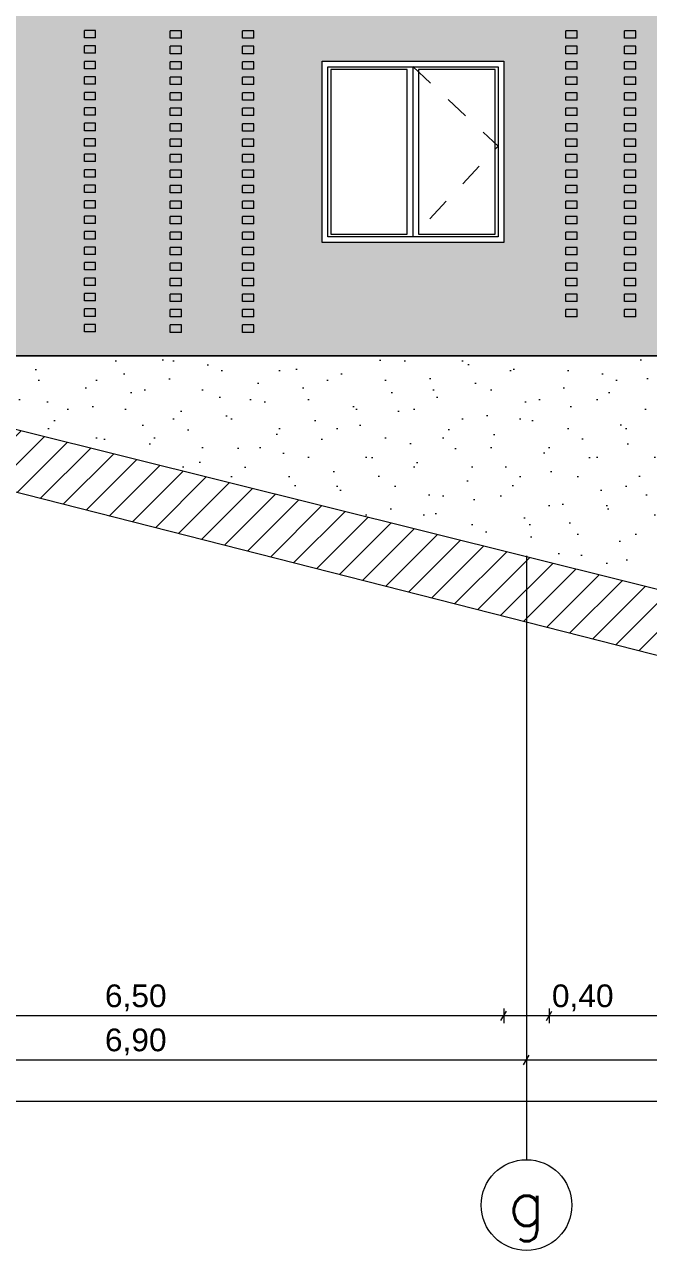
# Model space of a CAD drawing. Header units: metres. Extents: x 476297 to 476657, y 4620828 to 4621206.
# Drawn here: x 476555.9 to 476561.4, y 4621021.18 to 4621031.99 of the extents above; entities that cross this region are included whole.
import ezdxf

# ---------------------------------------------------------------- set-up
doc = ezdxf.new("R2010")
doc.units = ezdxf.units.M
doc.header["$MEASUREMENT"] = 0
doc.set_wipeout_variables(frame=1)
doc.linetypes.add('Dashed', pattern=[0.423333, 0.211667, -0.211667])
doc.linetypes.add('Wipeout_Contour', pattern=[1, 0, -1])
for name, color, linetype in [('0_Pen_No__42_Pen_No__250', 7, 'Continuous'), ('0_Pen_No__7', 7, 'Continuous'), ('2D Drafting - General_Pen_No__7', 7, 'Continuous'), ('a-iataki_Pen_No__5_Pen_No__5', 7, 'Continuous'), ('New2D Drafting - General_Pen_No__30_Pen_No__9_Pen_No__9', 7, 'Continuous'), ('New2D Drafting - General_Pen_No__7', 7, 'Continuous'), ('NewStructural - Bearing', 7, 'Continuous'), ('Structural - Bearing_Pen_No__7_Pen_No__7', 7, 'Continuous'), ('zoma', 7, 'Continuous'), ('zoma_Pen_No__5', 7, 'Continuous')]:
    doc.layers.add(name, color=color, linetype=linetype)
doc.styles.add('GENERATED_STYLE_2', font='arial.ttf')
doc.dimstyles.new('GENERATED_STYLE__1', dxfattribs={"dimtxt": 0.2, "dimasz": 0.064421, "dimexe": 0.18, "dimexo": 0.003, "dimgap": 0.09, "dimtad": 1, "dimtih": 1, "dimtoh": 1, "dimzin": 0, "dimdsep": 46, "dimtxsty": 'GENERATED_STYLE_2', "dimblk": 'ARROWHEAD_2', "dimblk1": 'ARROWHEAD_2', "dimblk2": 'ARROWHEAD_2', "dimcen": 0.09, "dimclrd": 142, "dimclre": 142, "dimclrt": 142, "dimadec": 0, "dimazin": 0, "dimtfac": 1, "dimtdec": 4, "dimtmove": 0, "dimatfit": 3, "dimfxl": 1, "dimtolj": 1, "dimtzin": 0, "dimarcsym": 0})

# ---------------------------------------------------------------- blocks, each defined once
blk = doc.blocks.new('*D17', base_point=(476844.527, 4621385.791))
at = {"layer": 'zoma', "color": 142, "linetype": 'Continuous', "lineweight": 0, "transparency": 16777216}
for p, q in [((476560.301, 4621022.815), (476560.35, 4621022.9)), ((476560.326, 4621022.921), (476560.326, 4621022.794)), ((476563.801, 4621022.815), (476563.85, 4621022.9)), ((476563.826, 4621022.921), (476563.826, 4621022.794)), ((476563.826, 4621022.858), (476560.326, 4621022.858))]:
    blk.add_line(p, q, dxfattribs=at)
at = {"layer": 'zoma', "color": 142, "lineweight": 0, "transparency": 16777216, "insert": (476561.81, 4621022.898), "char_height": 0.2, "attachment_point": 7, "style": 'GENERATED_STYLE_2'}
blk.add_mtext('\\A1;{\\pql;\\fArial CYR|b0|i0|c204|p34;3,50}', dxfattribs=at)
blk = doc.blocks.new('ARROWHEAD_2')
at = {"color": 0, "linetype": 'Continuous', "lineweight": 0}
for p, q in [((0, 0), (-1, 0)), ((-0.38, -0.66), (0.38, 0.66))]:
    blk.add_line(p, q, dxfattribs=at)
blk = doc.blocks.new('*D18', base_point=(476844.527, 4621385.791))
at = {"layer": 'zoma', "color": 142, "linetype": 'Continuous', "lineweight": 0, "transparency": 16777216}
for p, q in [((476553.45, 4621022.9), (476553.401, 4621022.815)), ((476553.426, 4621022.921), (476553.426, 4621022.794)), ((476560.301, 4621022.815), (476560.35, 4621022.9)), ((476560.326, 4621022.921), (476560.326, 4621022.794)), ((476553.426, 4621022.858), (476553.384, 4621022.858)), ((476560.326, 4621022.858), (476553.426, 4621022.858))]:
    blk.add_line(p, q, dxfattribs=at)
at = {"layer": 'zoma', "color": 142, "lineweight": 0, "transparency": 16777216, "insert": (476556.61, 4621022.898), "char_height": 0.2, "attachment_point": 7, "style": 'GENERATED_STYLE_2'}
blk.add_mtext('\\A1;{\\pql;\\fArial CYR|b0|i0|c204|p34;6,90}', dxfattribs=at)
blk = doc.blocks.new('*D22', base_point=(476844.527, 4621385.791))
at = {"layer": 'zoma', "color": 142, "linetype": 'Continuous', "lineweight": 0, "transparency": 16777216}
for p, q in [((476560.526, 4621023.311), (476560.526, 4621023.184)), ((476563.626, 4621023.311), (476563.626, 4621023.184)), ((476560.501, 4621023.205), (476560.55, 4621023.29)), ((476563.626, 4621023.247), (476560.526, 4621023.247)), ((476563.602, 4621023.205), (476563.651, 4621023.29))]:
    blk.add_line(p, q, dxfattribs=at)
at = {"layer": 'zoma', "color": 142, "lineweight": 0, "transparency": 16777216, "char_height": 0.2, "attachment_point": 7, "style": 'GENERATED_STYLE_2'}
for s, insert in [('\\A1;{\\pql;\\fArial CYR|b0|i0|c204|p34;0,40}', (476560.55, 4621023.287)), ('\\A1;{\\pql;\\fArial CYR|b0|i0|c204|p34;3,10}', (476561.81, 4621023.287))]:
    blk.add_mtext(s, dxfattribs=dict(at, insert=insert))
blk = doc.blocks.new('*D23', base_point=(476844.527, 4621385.791))
at = {"layer": 'zoma', "color": 142, "linetype": 'Continuous', "lineweight": 0, "transparency": 16777216}
for p, q in [((476560.126, 4621023.311), (476560.126, 4621023.184)), ((476560.526, 4621023.311), (476560.526, 4621023.184)), ((476560.101, 4621023.205), (476560.15, 4621023.29)), ((476560.526, 4621023.247), (476560.126, 4621023.247)), ((476560.501, 4621023.205), (476560.55, 4621023.29))]:
    blk.add_line(p, q, dxfattribs=at)
blk = doc.blocks.new('*D24', base_point=(476844.527, 4621385.791))
at = {"layer": 'zoma', "color": 142, "linetype": 'Continuous', "lineweight": 0, "transparency": 16777216}
for p, q in [((476553.626, 4621023.311), (476553.626, 4621023.184)), ((476560.126, 4621023.311), (476560.126, 4621023.184)), ((476553.601, 4621023.205), (476553.65, 4621023.29)), ((476560.126, 4621023.247), (476553.626, 4621023.247)), ((476560.101, 4621023.205), (476560.15, 4621023.29))]:
    blk.add_line(p, q, dxfattribs=at)
at = {"layer": 'zoma', "color": 142, "lineweight": 0, "transparency": 16777216, "insert": (476556.61, 4621023.287), "char_height": 0.2, "attachment_point": 7, "style": 'GENERATED_STYLE_2'}
blk.add_mtext('\\A1;{\\pql;\\fArial CYR|b0|i0|c204|p34;6,50}', dxfattribs=at)
blk = doc.blocks.new('*D27', base_point=(476844.527, 4621385.791))
at = {"layer": 'zoma', "color": 142, "linetype": 'Continuous', "lineweight": 0, "transparency": 16777216}
for p, q in [((476553.18, 4621022.537), (476553.131, 4621022.452)), ((476553.155, 4621022.431), (476553.155, 4621022.558)), ((476570.901, 4621022.452), (476570.95, 4621022.537)), ((476570.925, 4621022.431), (476570.925, 4621022.558)), ((476553.114, 4621022.495), (476553.155, 4621022.495)), ((476553.155, 4621022.495), (476570.925, 4621022.495)), ((476570.925, 4621022.495), (476570.967, 4621022.495))]:
    blk.add_line(p, q, dxfattribs=at)
at = {"layer": 'zoma', "color": 142, "lineweight": 0, "transparency": 16777216, "insert": (476561.698, 4621022.535), "char_height": 0.2, "attachment_point": 7, "style": 'GENERATED_STYLE_2'}
blk.add_mtext('\\A1;{\\pql;\\fArial CYR|b0|i0|c204|p34;17,77}', dxfattribs=at)

msp = doc.modelspace()

# ---------------------------------------------------------------- linework, layer by layer
at = {"layer": '0_Pen_No__42_Pen_No__250', "color": 144, "linetype": 'Continuous', "lineweight": 0}
msp.add_circle((476560.326, 4621021.579), 0.4, dxfattribs=at)
at = {"layer": '0_Pen_No__7', "color": 7, "linetype": 'Continuous', "lineweight": 0, "flags": 128}
msp.add_lwpolyline([(476558.525, 4621031.666), (476560.125, 4621031.666), (476560.125, 4621030.066), (476558.525, 4621030.066)], close=True, dxfattribs=at)
at = {"layer": '2D Drafting - General_Pen_No__7', "color": 7, "linetype": 'Dashed', "lineweight": 0, "flags": 128}
msp.add_lwpolyline([(476559.325, 4621031.617), (476560.075, 4621030.917), (476559.325, 4621030.116)], dxfattribs=at)
at = {"layer": 'New2D Drafting - General_Pen_No__30_Pen_No__9_Pen_No__9', "color": 7, "linetype": 'Continuous', "lineweight": 0, "flags": 128}
msp.add_lwpolyline([(476558.525, 4621031.666), (476560.125, 4621031.666), (476560.125, 4621030.066), (476558.525, 4621030.066)], close=True, dxfattribs=at)
at = {"layer": 'NewStructural - Bearing', "color": 7, "linetype": 'Continuous', "lineweight": 0}
for p, q in [((476556.429, 4621031.871), (476556.429, 4621031.936)), ((476556.528, 4621031.936), (476556.429, 4621031.936)), ((476556.528, 4621031.871), (476556.429, 4621031.871)), ((476556.528, 4621031.871), (476556.528, 4621031.936)), ((476557.184, 4621031.868), (476557.184, 4621031.933)), ((476557.284, 4621031.933), (476557.184, 4621031.933)), ((476557.284, 4621031.868), (476557.184, 4621031.868)), ((476557.284, 4621031.868), (476557.284, 4621031.933)), ((476557.822, 4621031.868), (476557.822, 4621031.933)), ((476557.922, 4621031.933), (476557.822, 4621031.933)), ((476557.922, 4621031.868), (476557.822, 4621031.868)), ((476557.922, 4621031.868), (476557.922, 4621031.933)), ((476560.674, 4621031.868), (476560.674, 4621031.933)), ((476560.774, 4621031.933), (476560.674, 4621031.933)), ((476560.774, 4621031.868), (476560.674, 4621031.868)), ((476560.774, 4621031.868), (476560.774, 4621031.933)), ((476561.189, 4621031.868), (476561.189, 4621031.933)), ((476561.289, 4621031.933), (476561.189, 4621031.933)), ((476561.289, 4621031.868), (476561.189, 4621031.868)), ((476561.289, 4621031.868), (476561.289, 4621031.933)), ((476556.429, 4621031.735), (476556.429, 4621031.8)), ((476556.528, 4621031.8), (476556.429, 4621031.8)), ((476556.528, 4621031.735), (476556.429, 4621031.735)), ((476556.528, 4621031.735), (476556.528, 4621031.8)), ((476557.184, 4621031.731), (476557.184, 4621031.796)), ((476557.284, 4621031.796), (476557.184, 4621031.796)), ((476557.284, 4621031.731), (476557.184, 4621031.731)), ((476557.284, 4621031.731), (476557.284, 4621031.796)), ((476557.822, 4621031.731), (476557.822, 4621031.796)), ((476557.922, 4621031.796), (476557.822, 4621031.796)), ((476557.922, 4621031.731), (476557.822, 4621031.731)), ((476557.922, 4621031.731), (476557.922, 4621031.796)), ((476560.674, 4621031.731), (476560.674, 4621031.796)), ((476560.774, 4621031.796), (476560.674, 4621031.796)), ((476560.774, 4621031.731), (476560.674, 4621031.731)), ((476560.774, 4621031.731), (476560.774, 4621031.796)), ((476561.189, 4621031.731), (476561.189, 4621031.796)), ((476561.289, 4621031.796), (476561.189, 4621031.796)), ((476561.289, 4621031.731), (476561.189, 4621031.731)), ((476561.289, 4621031.731), (476561.289, 4621031.796)), ((476556.429, 4621031.598), (476556.429, 4621031.663)), ((476556.528, 4621031.663), (476556.429, 4621031.663)), ((476556.528, 4621031.598), (476556.528, 4621031.663)), ((476557.184, 4621031.595), (476557.184, 4621031.66)), ((476557.284, 4621031.66), (476557.184, 4621031.66)), ((476557.284, 4621031.595), (476557.284, 4621031.66)), ((476557.822, 4621031.595), (476557.822, 4621031.66)), ((476557.922, 4621031.66), (476557.822, 4621031.66)), ((476557.922, 4621031.595), (476557.922, 4621031.66)), ((476560.674, 4621031.595), (476560.674, 4621031.66)), ((476560.774, 4621031.66), (476560.674, 4621031.66)), ((476560.774, 4621031.595), (476560.774, 4621031.66)), ((476561.189, 4621031.595), (476561.189, 4621031.66)), ((476561.289, 4621031.66), (476561.189, 4621031.66)), ((476561.289, 4621031.595), (476561.289, 4621031.66)), ((476556.528, 4621031.598), (476556.429, 4621031.598)), ((476556.429, 4621031.462), (476556.429, 4621031.527)), ((476556.528, 4621031.527), (476556.429, 4621031.527)), ((476556.528, 4621031.462), (476556.528, 4621031.527)), ((476557.284, 4621031.595), (476557.184, 4621031.595)), ((476557.184, 4621031.458), (476557.184, 4621031.523)), ((476557.284, 4621031.523), (476557.184, 4621031.523)), ((476557.284, 4621031.458), (476557.284, 4621031.523)), ((476557.922, 4621031.595), (476557.822, 4621031.595)), ((476557.822, 4621031.458), (476557.822, 4621031.523)), ((476557.922, 4621031.523), (476557.822, 4621031.523)), ((476557.922, 4621031.458), (476557.922, 4621031.523)), ((476560.774, 4621031.595), (476560.674, 4621031.595)), ((476560.674, 4621031.458), (476560.674, 4621031.523)), ((476560.774, 4621031.523), (476560.674, 4621031.523)), ((476560.774, 4621031.458), (476560.774, 4621031.523)), ((476561.289, 4621031.595), (476561.189, 4621031.595)), ((476561.189, 4621031.458), (476561.189, 4621031.523)), ((476561.289, 4621031.523), (476561.189, 4621031.523)), ((476561.289, 4621031.458), (476561.289, 4621031.523)), ((476556.528, 4621031.462), (476556.429, 4621031.462)), ((476557.284, 4621031.458), (476557.184, 4621031.458)), ((476557.922, 4621031.458), (476557.822, 4621031.458)), ((476560.774, 4621031.458), (476560.674, 4621031.458)), ((476561.289, 4621031.458), (476561.189, 4621031.458)), ((476556.429, 4621031.325), (476556.429, 4621031.39)), ((476556.528, 4621031.39), (476556.429, 4621031.39)), ((476556.528, 4621031.325), (476556.429, 4621031.325)), ((476556.528, 4621031.325), (476556.528, 4621031.39)), ((476557.184, 4621031.322), (476557.184, 4621031.387)), ((476557.284, 4621031.387), (476557.184, 4621031.387)), ((476557.284, 4621031.322), (476557.184, 4621031.322)), ((476557.284, 4621031.322), (476557.284, 4621031.387)), ((476557.822, 4621031.322), (476557.822, 4621031.387)), ((476557.922, 4621031.387), (476557.822, 4621031.387)), ((476557.922, 4621031.322), (476557.822, 4621031.322)), ((476557.922, 4621031.322), (476557.922, 4621031.387)), ((476560.674, 4621031.322), (476560.674, 4621031.387)), ((476560.774, 4621031.387), (476560.674, 4621031.387)), ((476560.774, 4621031.322), (476560.674, 4621031.322)), ((476560.774, 4621031.322), (476560.774, 4621031.387)), ((476561.189, 4621031.322), (476561.189, 4621031.387)), ((476561.289, 4621031.387), (476561.189, 4621031.387)), ((476561.289, 4621031.322), (476561.189, 4621031.322)), ((476561.289, 4621031.322), (476561.289, 4621031.387)), ((476556.429, 4621031.189), (476556.429, 4621031.254)), ((476556.528, 4621031.254), (476556.429, 4621031.254)), ((476556.528, 4621031.189), (476556.429, 4621031.189)), ((476556.528, 4621031.189), (476556.528, 4621031.254)), ((476557.184, 4621031.185), (476557.184, 4621031.25)), ((476557.284, 4621031.25), (476557.184, 4621031.25)), ((476557.284, 4621031.185), (476557.184, 4621031.185)), ((476557.284, 4621031.185), (476557.284, 4621031.25)), ((476557.822, 4621031.185), (476557.822, 4621031.25)), ((476557.922, 4621031.25), (476557.822, 4621031.25)), ((476557.922, 4621031.185), (476557.822, 4621031.185)), ((476557.922, 4621031.185), (476557.922, 4621031.25)), ((476560.674, 4621031.185), (476560.674, 4621031.25)), ((476560.774, 4621031.25), (476560.674, 4621031.25)), ((476560.774, 4621031.185), (476560.674, 4621031.185)), ((476560.774, 4621031.185), (476560.774, 4621031.25)), ((476561.189, 4621031.185), (476561.189, 4621031.25)), ((476561.289, 4621031.25), (476561.189, 4621031.25)), ((476561.289, 4621031.185), (476561.189, 4621031.185)), ((476561.289, 4621031.185), (476561.289, 4621031.25)), ((476556.429, 4621031.052), (476556.429, 4621031.117)), ((476556.528, 4621031.117), (476556.429, 4621031.117)), ((476556.528, 4621031.052), (476556.528, 4621031.117)), ((476557.184, 4621031.049), (476557.184, 4621031.114)), ((476557.284, 4621031.114), (476557.184, 4621031.114)), ((476557.284, 4621031.049), (476557.284, 4621031.114)), ((476557.822, 4621031.049), (476557.822, 4621031.114)), ((476557.922, 4621031.114), (476557.822, 4621031.114)), ((476557.922, 4621031.049), (476557.922, 4621031.114)), ((476560.674, 4621031.049), (476560.674, 4621031.114)), ((476560.774, 4621031.114), (476560.674, 4621031.114)), ((476560.774, 4621031.049), (476560.774, 4621031.114)), ((476561.189, 4621031.049), (476561.189, 4621031.114)), ((476561.289, 4621031.114), (476561.189, 4621031.114)), ((476561.289, 4621031.049), (476561.289, 4621031.114)), ((476556.528, 4621031.052), (476556.429, 4621031.052)), ((476556.429, 4621030.916), (476556.429, 4621030.981)), ((476556.528, 4621030.981), (476556.429, 4621030.981)), ((476556.528, 4621030.916), (476556.528, 4621030.981)), ((476557.284, 4621031.049), (476557.184, 4621031.049)), ((476557.184, 4621030.912), (476557.184, 4621030.977)), ((476557.284, 4621030.977), (476557.184, 4621030.977)), ((476557.284, 4621030.912), (476557.284, 4621030.977)), ((476557.922, 4621031.049), (476557.822, 4621031.049)), ((476557.822, 4621030.912), (476557.822, 4621030.977)), ((476557.922, 4621030.977), (476557.822, 4621030.977)), ((476557.922, 4621030.912), (476557.922, 4621030.977)), ((476560.774, 4621031.049), (476560.674, 4621031.049)), ((476560.674, 4621030.912), (476560.674, 4621030.977)), ((476560.774, 4621030.977), (476560.674, 4621030.977)), ((476560.774, 4621030.912), (476560.774, 4621030.977)), ((476561.289, 4621031.049), (476561.189, 4621031.049)), ((476561.189, 4621030.912), (476561.189, 4621030.977)), ((476561.289, 4621030.977), (476561.189, 4621030.977)), ((476561.289, 4621030.912), (476561.289, 4621030.977)), ((476556.528, 4621030.916), (476556.429, 4621030.916)), ((476557.284, 4621030.912), (476557.184, 4621030.912)), ((476557.922, 4621030.912), (476557.822, 4621030.912)), ((476560.774, 4621030.912), (476560.674, 4621030.912)), ((476561.289, 4621030.912), (476561.189, 4621030.912)), ((476556.429, 4621030.78), (476556.429, 4621030.845)), ((476556.528, 4621030.845), (476556.429, 4621030.845)), ((476556.528, 4621030.78), (476556.429, 4621030.78)), ((476556.528, 4621030.78), (476556.528, 4621030.845)), ((476557.184, 4621030.776), (476557.184, 4621030.841)), ((476557.284, 4621030.841), (476557.184, 4621030.841)), ((476557.284, 4621030.776), (476557.184, 4621030.776)), ((476557.284, 4621030.776), (476557.284, 4621030.841)), ((476557.822, 4621030.776), (476557.822, 4621030.841)), ((476557.922, 4621030.841), (476557.822, 4621030.841)), ((476557.922, 4621030.776), (476557.822, 4621030.776)), ((476557.922, 4621030.776), (476557.922, 4621030.841)), ((476560.674, 4621030.776), (476560.674, 4621030.841)), ((476560.774, 4621030.841), (476560.674, 4621030.841)), ((476560.774, 4621030.776), (476560.674, 4621030.776)), ((476560.774, 4621030.776), (476560.774, 4621030.841)), ((476561.189, 4621030.776), (476561.189, 4621030.841)), ((476561.289, 4621030.841), (476561.189, 4621030.841)), ((476561.289, 4621030.776), (476561.189, 4621030.776)), ((476561.289, 4621030.776), (476561.289, 4621030.841)), ((476556.429, 4621030.643), (476556.429, 4621030.708)), ((476556.528, 4621030.708), (476556.429, 4621030.708)), ((476556.528, 4621030.643), (476556.429, 4621030.643)), ((476556.528, 4621030.643), (476556.528, 4621030.708)), ((476557.184, 4621030.639), (476557.184, 4621030.704)), ((476557.284, 4621030.704), (476557.184, 4621030.704)), ((476557.284, 4621030.639), (476557.284, 4621030.704)), ((476557.822, 4621030.639), (476557.822, 4621030.704)), ((476557.922, 4621030.704), (476557.822, 4621030.704)), ((476557.922, 4621030.639), (476557.922, 4621030.704)), ((476560.674, 4621030.639), (476560.674, 4621030.704)), ((476560.774, 4621030.704), (476560.674, 4621030.704)), ((476560.774, 4621030.639), (476560.774, 4621030.704)), ((476561.189, 4621030.639), (476561.189, 4621030.704)), ((476561.289, 4621030.704), (476561.189, 4621030.704)), ((476561.289, 4621030.639), (476561.289, 4621030.704)), ((476556.429, 4621030.507), (476556.429, 4621030.572)), ((476556.528, 4621030.572), (476556.429, 4621030.572)), ((476556.528, 4621030.507), (476556.528, 4621030.572)), ((476557.284, 4621030.639), (476557.184, 4621030.639)), ((476557.184, 4621030.503), (476557.184, 4621030.568)), ((476557.284, 4621030.568), (476557.184, 4621030.568)), ((476557.284, 4621030.503), (476557.284, 4621030.568)), ((476557.922, 4621030.639), (476557.822, 4621030.639)), ((476557.822, 4621030.503), (476557.822, 4621030.568)), ((476557.922, 4621030.568), (476557.822, 4621030.568)), ((476557.922, 4621030.503), (476557.922, 4621030.568)), ((476560.774, 4621030.639), (476560.674, 4621030.639)), ((476560.674, 4621030.503), (476560.674, 4621030.568)), ((476560.774, 4621030.568), (476560.674, 4621030.568)), ((476560.774, 4621030.503), (476560.774, 4621030.568)), ((476561.289, 4621030.639), (476561.189, 4621030.639)), ((476561.189, 4621030.503), (476561.189, 4621030.568)), ((476561.289, 4621030.568), (476561.189, 4621030.568)), ((476561.289, 4621030.503), (476561.289, 4621030.568)), ((476556.528, 4621030.507), (476556.429, 4621030.507)), ((476556.429, 4621030.37), (476556.429, 4621030.435)), ((476556.528, 4621030.435), (476556.429, 4621030.435)), ((476556.528, 4621030.37), (476556.528, 4621030.435)), ((476557.284, 4621030.503), (476557.184, 4621030.503)), ((476557.184, 4621030.366), (476557.184, 4621030.431)), ((476557.284, 4621030.431), (476557.184, 4621030.431)), ((476557.284, 4621030.366), (476557.284, 4621030.431)), ((476557.922, 4621030.503), (476557.822, 4621030.503)), ((476557.822, 4621030.366), (476557.822, 4621030.431)), ((476557.922, 4621030.431), (476557.822, 4621030.431)), ((476557.922, 4621030.366), (476557.922, 4621030.431)), ((476560.774, 4621030.503), (476560.674, 4621030.503)), ((476560.674, 4621030.366), (476560.674, 4621030.431)), ((476560.774, 4621030.431), (476560.674, 4621030.431)), ((476560.774, 4621030.366), (476560.774, 4621030.431)), ((476561.289, 4621030.503), (476561.189, 4621030.503)), ((476561.189, 4621030.366), (476561.189, 4621030.431)), ((476561.289, 4621030.431), (476561.189, 4621030.431)), ((476561.289, 4621030.366), (476561.289, 4621030.431)), ((476556.528, 4621030.37), (476556.429, 4621030.37)), ((476557.284, 4621030.366), (476557.184, 4621030.366)), ((476557.922, 4621030.366), (476557.822, 4621030.366)), ((476560.774, 4621030.366), (476560.674, 4621030.366)), ((476561.289, 4621030.366), (476561.189, 4621030.366)), ((476556.429, 4621030.234), (476556.429, 4621030.299)), ((476556.528, 4621030.299), (476556.429, 4621030.299)), ((476556.528, 4621030.234), (476556.429, 4621030.234)), ((476556.528, 4621030.234), (476556.528, 4621030.299)), ((476557.184, 4621030.23), (476557.184, 4621030.295)), ((476557.284, 4621030.295), (476557.184, 4621030.295)), ((476557.284, 4621030.23), (476557.184, 4621030.23)), ((476557.284, 4621030.23), (476557.284, 4621030.295)), ((476557.822, 4621030.23), (476557.822, 4621030.295)), ((476557.922, 4621030.295), (476557.822, 4621030.295)), ((476557.922, 4621030.23), (476557.822, 4621030.23)), ((476557.922, 4621030.23), (476557.922, 4621030.295)), ((476560.674, 4621030.23), (476560.674, 4621030.295)), ((476560.774, 4621030.295), (476560.674, 4621030.295)), ((476560.774, 4621030.23), (476560.674, 4621030.23)), ((476560.774, 4621030.23), (476560.774, 4621030.295)), ((476561.189, 4621030.23), (476561.189, 4621030.295)), ((476561.289, 4621030.295), (476561.189, 4621030.295)), ((476561.289, 4621030.23), (476561.189, 4621030.23)), ((476561.289, 4621030.23), (476561.289, 4621030.295)), ((476556.429, 4621030.097), (476556.429, 4621030.162)), ((476556.528, 4621030.162), (476556.429, 4621030.162)), ((476556.528, 4621030.097), (476556.528, 4621030.162)), ((476557.184, 4621030.093), (476557.184, 4621030.158)), ((476557.284, 4621030.158), (476557.184, 4621030.158)), ((476557.284, 4621030.093), (476557.284, 4621030.158)), ((476557.822, 4621030.093), (476557.822, 4621030.158)), ((476557.922, 4621030.158), (476557.822, 4621030.158)), ((476557.922, 4621030.093), (476557.922, 4621030.158)), ((476560.674, 4621030.093), (476560.674, 4621030.158)), ((476560.774, 4621030.158), (476560.674, 4621030.158)), ((476560.774, 4621030.093), (476560.774, 4621030.158)), ((476561.189, 4621030.093), (476561.189, 4621030.158)), ((476561.289, 4621030.158), (476561.189, 4621030.158)), ((476561.289, 4621030.093), (476561.289, 4621030.158)), ((476556.528, 4621030.097), (476556.429, 4621030.097)), ((476556.429, 4621029.961), (476556.429, 4621030.026)), ((476556.528, 4621030.026), (476556.429, 4621030.026)), ((476556.528, 4621029.961), (476556.528, 4621030.026)), ((476557.284, 4621030.093), (476557.184, 4621030.093)), ((476557.184, 4621029.957), (476557.184, 4621030.022)), ((476557.284, 4621030.022), (476557.184, 4621030.022)), ((476557.284, 4621029.957), (476557.284, 4621030.022)), ((476557.922, 4621030.093), (476557.822, 4621030.093)), ((476557.822, 4621029.957), (476557.822, 4621030.022)), ((476557.922, 4621030.022), (476557.822, 4621030.022)), ((476557.922, 4621029.957), (476557.922, 4621030.022)), ((476560.774, 4621030.093), (476560.674, 4621030.093)), ((476560.674, 4621029.957), (476560.674, 4621030.022)), ((476560.774, 4621030.022), (476560.674, 4621030.022)), ((476560.774, 4621029.957), (476560.774, 4621030.022)), ((476561.289, 4621030.093), (476561.189, 4621030.093)), ((476561.189, 4621029.957), (476561.189, 4621030.022)), ((476561.289, 4621030.022), (476561.189, 4621030.022)), ((476561.289, 4621029.957), (476561.289, 4621030.022)), ((476556.528, 4621029.961), (476556.429, 4621029.961)), ((476556.429, 4621029.824), (476556.429, 4621029.889)), ((476556.528, 4621029.889), (476556.429, 4621029.889)), ((476556.528, 4621029.824), (476556.528, 4621029.889)), ((476557.284, 4621029.957), (476557.184, 4621029.957)), ((476557.922, 4621029.957), (476557.822, 4621029.957)), ((476560.774, 4621029.957), (476560.674, 4621029.957)), ((476561.289, 4621029.957), (476561.189, 4621029.957)), ((476556.528, 4621029.824), (476556.429, 4621029.824)), ((476557.184, 4621029.82), (476557.184, 4621029.885)), ((476557.284, 4621029.885), (476557.184, 4621029.885)), ((476557.284, 4621029.82), (476557.184, 4621029.82)), ((476557.284, 4621029.82), (476557.284, 4621029.885)), ((476557.822, 4621029.82), (476557.822, 4621029.885)), ((476557.922, 4621029.885), (476557.822, 4621029.885)), ((476557.922, 4621029.82), (476557.822, 4621029.82)), ((476557.922, 4621029.82), (476557.922, 4621029.885)), ((476560.674, 4621029.82), (476560.674, 4621029.885)), ((476560.774, 4621029.885), (476560.674, 4621029.885)), ((476560.774, 4621029.82), (476560.674, 4621029.82)), ((476560.774, 4621029.82), (476560.774, 4621029.885)), ((476561.189, 4621029.82), (476561.189, 4621029.885)), ((476561.289, 4621029.885), (476561.189, 4621029.885)), ((476561.289, 4621029.82), (476561.189, 4621029.82)), ((476561.289, 4621029.82), (476561.289, 4621029.885)), ((476556.429, 4621029.688), (476556.429, 4621029.753)), ((476556.528, 4621029.753), (476556.429, 4621029.753)), ((476556.528, 4621029.688), (476556.429, 4621029.688)), ((476556.528, 4621029.688), (476556.528, 4621029.753)), ((476557.184, 4621029.683), (476557.184, 4621029.748)), ((476557.284, 4621029.748), (476557.184, 4621029.748)), ((476557.284, 4621029.683), (476557.184, 4621029.683)), ((476557.284, 4621029.683), (476557.284, 4621029.748)), ((476557.822, 4621029.683), (476557.822, 4621029.748)), ((476557.922, 4621029.748), (476557.822, 4621029.748)), ((476557.922, 4621029.683), (476557.822, 4621029.683)), ((476557.922, 4621029.683), (476557.922, 4621029.748)), ((476560.674, 4621029.683), (476560.674, 4621029.748)), ((476560.774, 4621029.748), (476560.674, 4621029.748)), ((476560.774, 4621029.683), (476560.674, 4621029.683)), ((476560.774, 4621029.683), (476560.774, 4621029.748)), ((476561.189, 4621029.683), (476561.189, 4621029.748)), ((476561.289, 4621029.748), (476561.189, 4621029.748)), ((476561.289, 4621029.683), (476561.189, 4621029.683)), ((476561.289, 4621029.683), (476561.289, 4621029.748)), ((476556.429, 4621029.551), (476556.429, 4621029.616)), ((476556.528, 4621029.616), (476556.429, 4621029.616)), ((476556.528, 4621029.551), (476556.528, 4621029.616)), ((476557.184, 4621029.547), (476557.184, 4621029.612)), ((476557.284, 4621029.612), (476557.184, 4621029.612)), ((476557.284, 4621029.547), (476557.284, 4621029.612)), ((476557.822, 4621029.547), (476557.822, 4621029.612)), ((476557.922, 4621029.612), (476557.822, 4621029.612)), ((476557.922, 4621029.547), (476557.922, 4621029.612)), ((476560.674, 4621029.547), (476560.674, 4621029.612)), ((476560.774, 4621029.612), (476560.674, 4621029.612)), ((476560.774, 4621029.547), (476560.774, 4621029.612)), ((476561.189, 4621029.547), (476561.189, 4621029.612)), ((476561.289, 4621029.612), (476561.189, 4621029.612)), ((476561.289, 4621029.547), (476561.289, 4621029.612)), ((476556.528, 4621029.551), (476556.429, 4621029.551)), ((476556.429, 4621029.415), (476556.429, 4621029.48)), ((476556.528, 4621029.48), (476556.429, 4621029.48)), ((476556.528, 4621029.415), (476556.528, 4621029.48)), ((476557.284, 4621029.547), (476557.184, 4621029.547)), ((476557.184, 4621029.41), (476557.184, 4621029.475)), ((476557.284, 4621029.475), (476557.184, 4621029.475)), ((476557.284, 4621029.41), (476557.284, 4621029.475)), ((476557.922, 4621029.547), (476557.822, 4621029.547)), ((476557.822, 4621029.41), (476557.822, 4621029.475)), ((476557.922, 4621029.475), (476557.822, 4621029.475)), ((476557.922, 4621029.41), (476557.922, 4621029.475)), ((476560.774, 4621029.547), (476560.674, 4621029.547)), ((476560.674, 4621029.41), (476560.674, 4621029.475)), ((476560.774, 4621029.475), (476560.674, 4621029.475)), ((476560.774, 4621029.41), (476560.774, 4621029.475)), ((476561.289, 4621029.547), (476561.189, 4621029.547)), ((476561.189, 4621029.41), (476561.189, 4621029.475)), ((476561.289, 4621029.475), (476561.189, 4621029.475)), ((476561.289, 4621029.41), (476561.289, 4621029.475)), ((476556.528, 4621029.415), (476556.429, 4621029.415)), ((476557.284, 4621029.41), (476557.184, 4621029.41)), ((476557.922, 4621029.41), (476557.822, 4621029.41)), ((476560.774, 4621029.41), (476560.674, 4621029.41)), ((476561.289, 4621029.41), (476561.189, 4621029.41)), ((476556.429, 4621029.278), (476556.429, 4621029.343)), ((476556.528, 4621029.343), (476556.429, 4621029.343)), ((476556.528, 4621029.278), (476556.429, 4621029.278)), ((476556.528, 4621029.278), (476556.528, 4621029.343)), ((476557.184, 4621029.274), (476557.184, 4621029.339)), ((476557.284, 4621029.339), (476557.184, 4621029.339)), ((476557.284, 4621029.274), (476557.184, 4621029.274)), ((476557.284, 4621029.274), (476557.284, 4621029.339)), ((476557.822, 4621029.274), (476557.822, 4621029.339)), ((476557.922, 4621029.339), (476557.822, 4621029.339)), ((476557.922, 4621029.274), (476557.822, 4621029.274)), ((476557.922, 4621029.274), (476557.922, 4621029.339))]:
    msp.add_line(p, q, dxfattribs=at)
at = {"layer": 'Structural - Bearing_Pen_No__7_Pen_No__7', "color": 7, "linetype": 'Continuous', "lineweight": 0}
for p, q in [((476558.575, 4621031.616), (476560.075, 4621031.616)), ((476558.575, 4621030.116), (476558.575, 4621031.616)), ((476559.325, 4621031.616), (476559.325, 4621031.591)), ((476560.075, 4621031.616), (476560.075, 4621030.116)), ((476559.275, 4621031.591), (476558.6, 4621031.591)), ((476558.6, 4621031.591), (476558.6, 4621030.141)), ((476559.275, 4621030.141), (476559.275, 4621031.591)), ((476559.325, 4621031.591), (476559.325, 4621030.116)), ((476560.05, 4621031.591), (476559.375, 4621031.591)), ((476559.375, 4621031.591), (476559.375, 4621030.141)), ((476560.05, 4621030.141), (476560.05, 4621031.591)), ((476560.075, 4621030.116), (476558.575, 4621030.116)), ((476558.6, 4621030.141), (476559.275, 4621030.141)), ((476559.375, 4621030.141), (476560.05, 4621030.141))]:
    msp.add_line(p, q, dxfattribs=at)

# ---------------------------------------------------------------- texts
at = {"layer": 'a-iataki_Pen_No__5_Pen_No__5', "color": 142, "linetype": 'Continuous', "lineweight": 0, "insert": (476560.49, 4621021.795), "char_height": 0.4, "attachment_point": 3}
msp.add_mtext('\\A1;{\\pqr;\\Ftxt.shx;g}', dxfattribs=at)

# ---------------------------------------------------------------- dimensions: what is measured, and where the dimension line sits
at = {"layer": 'zoma', "color": 142, "linetype": 'Continuous', "lineweight": 0}
for base, p1, p2, picture, middle in [((476553.426, 4621022.858), (476560.326, 4621023.722), (476553.426, 4621024.023), '*D18', (476556.869, 4621022.998)), ((476560.326, 4621022.858), (476563.826, 4621022.495), (476560.326, 4621023.722), '*D17', (476562.069, 4621022.998)), ((476553.626, 4621023.247), (476560.126, 4621023.557), (476553.626, 4621023.557), '*D24', (476556.869, 4621023.387)), ((476560.126, 4621023.247), (476560.526, 4621023.557), (476560.126, 4621023.557), '*D23', (476560.81, 4621023.387)), ((476560.526, 4621023.247), (476563.626, 4621023.557), (476560.526, 4621023.557), '*D22', (476562.07, 4621023.387))]:
    dim = msp.add_linear_dim(base=base, p1=p1, p2=p2, angle=180, dimstyle='GENERATED_STYLE__1', dxfattribs=at)
    dim.commit()
    dim.dimension.update_dxf_attribs({"geometry": picture, "text_midpoint": middle, "dimtype": 160})

# ---------------------------------------------------------------- wipeouts: each hides what was drawn before it
at = {"color": 254, "linetype": 'Wipeout_Contour', "lineweight": 0, "ltscale": 41809820.4274625}
msp.add_wipeout([(476570.925, 4621029.066), (476553.225, 4621029.066), (476563.875, 4621026.413), (476563.875, 4621024.666), (476566.525, 4621024.666), (476566.525, 4621028.066), (476568.525, 4621028.066), (476568.525, 4621024.666), (476570.925, 4621024.666)], dxfattribs=at).dxf.layer = 'New2D Drafting - General_Pen_No__30_Pen_No__9_Pen_No__9'

# ---------------------------------------------------------------- next in the draw order: hatches: boundary and pattern name
at = {"layer": 'New2D Drafting - General_Pen_No__30_Pen_No__9_Pen_No__9', "linetype": 'Continuous', "lineweight": 0}
h = msp.add_hatch(dxfattribs=at)
h.set_pattern_fill('BRICK___RUNNING_BOND', color=252, style=0, pattern_type=2)
h.set_pattern_definition([(180, (476560.325686, 4621034.17524), (0, 0.06664), []), (90, (476560.32569, 4621034.17524), (0.2448, 0), [0.06664, -0.06664]), (90, (476560.20329, 4621034.24188), (0.2448, 0), [0.06664, -0.06664])])
h.paths.add_polyline_path([(476553.155, 4621031.666), (476553.225, 4621031.666), (476553.225, 4621029.066), (476570.925, 4621029.066), (476570.925, 4621024.666), (476570.995, 4621024.666), (476570.995, 4621029.166), (476570.995, 4621039.166), (476553.155, 4621039.166), (476553.155, 4621038.706)])
h.paths.add_polyline_path([(476558.525, 4621031.666), (476560.125, 4621031.666), (476560.125, 4621030.066), (476558.525, 4621030.066)], flags=0)
h.paths.add_polyline_path([(476560.125, 4621036.466), (476560.125, 4621038.066), (476558.525, 4621038.066), (476558.525, 4621036.466)], flags=0)
h.paths.add_polyline_path([(476558.525, 4621034.866), (476560.125, 4621034.866), (476560.125, 4621033.266), (476558.525, 4621033.266)], flags=0)
h.paths.add_polyline_path([(476565.826, 4621030.066), (476564.225, 4621030.066), (476564.225, 4621031.666), (476565.826, 4621031.666)], flags=0)
h.paths.add_polyline_path([(476564.225, 4621034.866), (476565.826, 4621034.866), (476565.826, 4621033.266), (476564.225, 4621033.266)], flags=0)
h.paths.add_polyline_path([(476564.225, 4621038.066), (476564.225, 4621036.466), (476565.826, 4621036.466), (476565.826, 4621038.066)], flags=0)
h = msp.add_hatch(dxfattribs=at)
h.set_pattern_fill('CUT_STONE', color=8, style=0, pattern_type=2)
h.set_pattern_definition([(45, (476844.52715, 4621386.59104), (-0.25455844, 0.25455844), [0, -0.24, 0, -0.36]), (110, (476845.32715, 4621386.59104), (0.33828934, 0.12312725), [0, -0.176, 0, -0.304])])
h.paths.add_polyline_path([(476570.925, 4621029.066), (476553.225, 4621029.066), (476563.875, 4621026.413), (476563.875, 4621024.666), (476566.525, 4621024.666), (476566.525, 4621028.066), (476568.525, 4621028.066), (476568.525, 4621024.666), (476570.925, 4621024.666)])
at = {"layer": 'New2D Drafting - General_Pen_No__7', "linetype": 'Continuous', "lineweight": 0}
h = msp.add_hatch(dxfattribs=at)
h.set_pattern_fill('MASONRY_BLOCK', style=0, pattern_type=2)
h.set_pattern_definition([(45, (476844.52715, 4621385.79104), (-0.12727922, 0.12727922), [])])
h.paths.add_polyline_path([(476543.368, 4621029.069), (476553.225, 4621029.066), (476563.875, 4621026.413), (476563.875, 4621024.666), (476575.645, 4621024.666), (476575.645, 4621024.127), (476563.336, 4621024.127), (476563.336, 4621025.951), (476553.225, 4621028.527), (476543.368, 4621028.53)])

# ---------------------------------------------------------------- next in the draw order: linework, layer by layer
at = {"layer": 'New2D Drafting - General_Pen_No__30_Pen_No__9_Pen_No__9', "color": 7, "linetype": 'Continuous', "lineweight": 0, "flags": 128}
for points in [[(476553.155, 4621031.666), (476553.225, 4621031.666), (476553.225, 4621029.066), (476570.925, 4621029.066), (476570.925, 4621024.666), (476570.995, 4621024.666), (476570.995, 4621029.166), (476570.995, 4621039.166), (476553.155, 4621039.166), (476553.155, 4621038.706)], [(476570.925, 4621029.066), (476553.225, 4621029.066), (476563.875, 4621026.413), (476563.875, 4621024.666), (476566.525, 4621024.666), (476566.525, 4621028.066), (476568.525, 4621028.066), (476568.525, 4621024.666), (476570.925, 4621024.666)]]:
    msp.add_lwpolyline(points, close=True, dxfattribs=at)
at = {"layer": 'New2D Drafting - General_Pen_No__7', "color": 7, "linetype": 'Continuous', "lineweight": 0, "flags": 128}
msp.add_lwpolyline([(476543.368, 4621029.069), (476553.225, 4621029.066), (476563.875, 4621026.413), (476563.875, 4621024.666), (476575.645, 4621024.666), (476575.645, 4621024.127), (476563.336, 4621024.127), (476563.336, 4621025.951), (476553.225, 4621028.527), (476543.368, 4621028.53)], close=True, dxfattribs=at)
at = {"layer": 'zoma_Pen_No__5', "color": 144, "linetype": 'Continuous', "lineweight": 0}
msp.add_line((476560.326, 4621027.303), (476560.326, 4621021.979), dxfattribs=at)

# ---------------------------------------------------------------- next in the draw order: dimensions: what is measured, and where the dimension line sits
at = {"layer": 'zoma', "color": 142, "linetype": 'Continuous', "lineweight": 0}
dim = msp.add_linear_dim(base=(476570.925, 4621022.495), p1=(476553.155, 4621024.966), p2=(476570.925, 4621023.247), dimstyle='GENERATED_STYLE__1', dxfattribs=at)
dim.commit()
dim.dimension.update_dxf_attribs({"geometry": '*D27', "text_midpoint": (476562.034, 4621022.635), "dimtype": 160})

doc.saveas('drawing.dxf')
